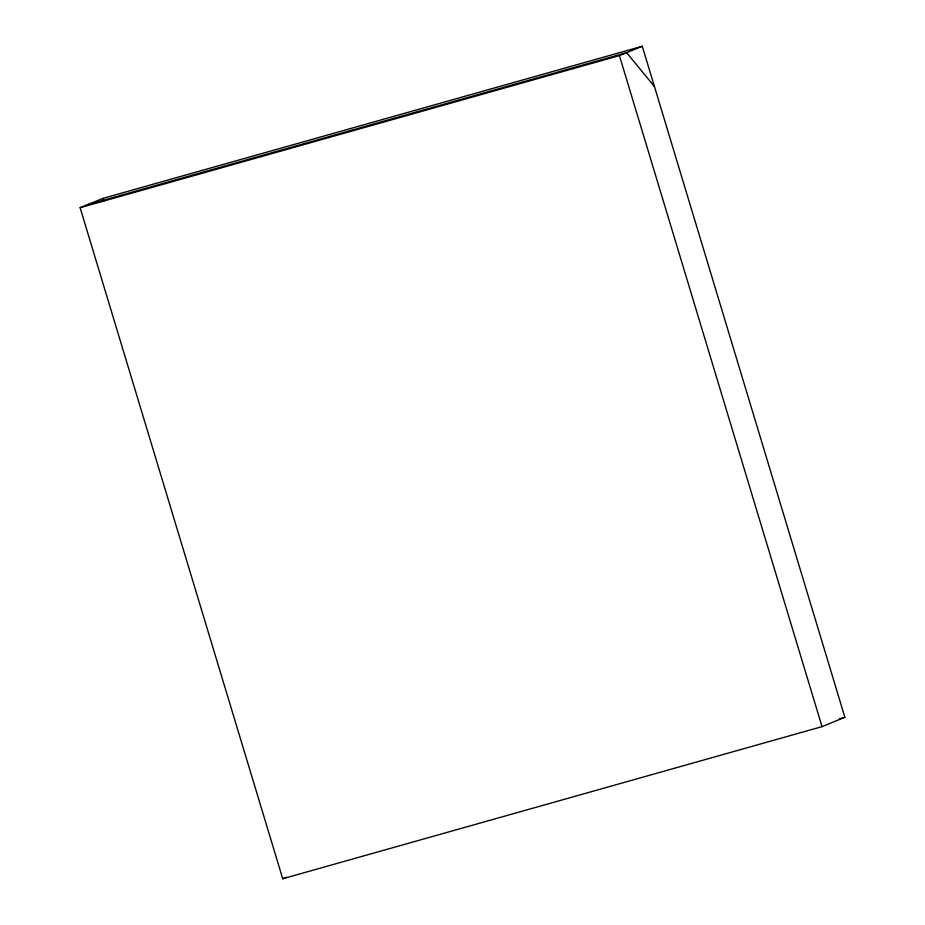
<?xml version="1.0" encoding="UTF-8"?>
<svg xmlns="http://www.w3.org/2000/svg" width="925" height="925" viewBox="0 0 925 925"><rect width="100%" height="100%" fill="white"/><g stroke="black" fill="none" stroke-linecap="round" stroke-linejoin="round"><path stroke-width="1.39" d="M80.128 207.72L102.976 198.366L642.274 46.25L844.872 717.28L822.024 726.634L282.726 878.75L80.128 207.72L619.426 55.604L642.274 46.25M282.726 878.75L286.53 877.189M87.308 204.783L626.607 52.667L654.426 86.511M839.31 718.841L844.872 717.28M619.426 55.604L822.024 726.634M102.976 198.366L103.808 201.13"/></g></svg>
